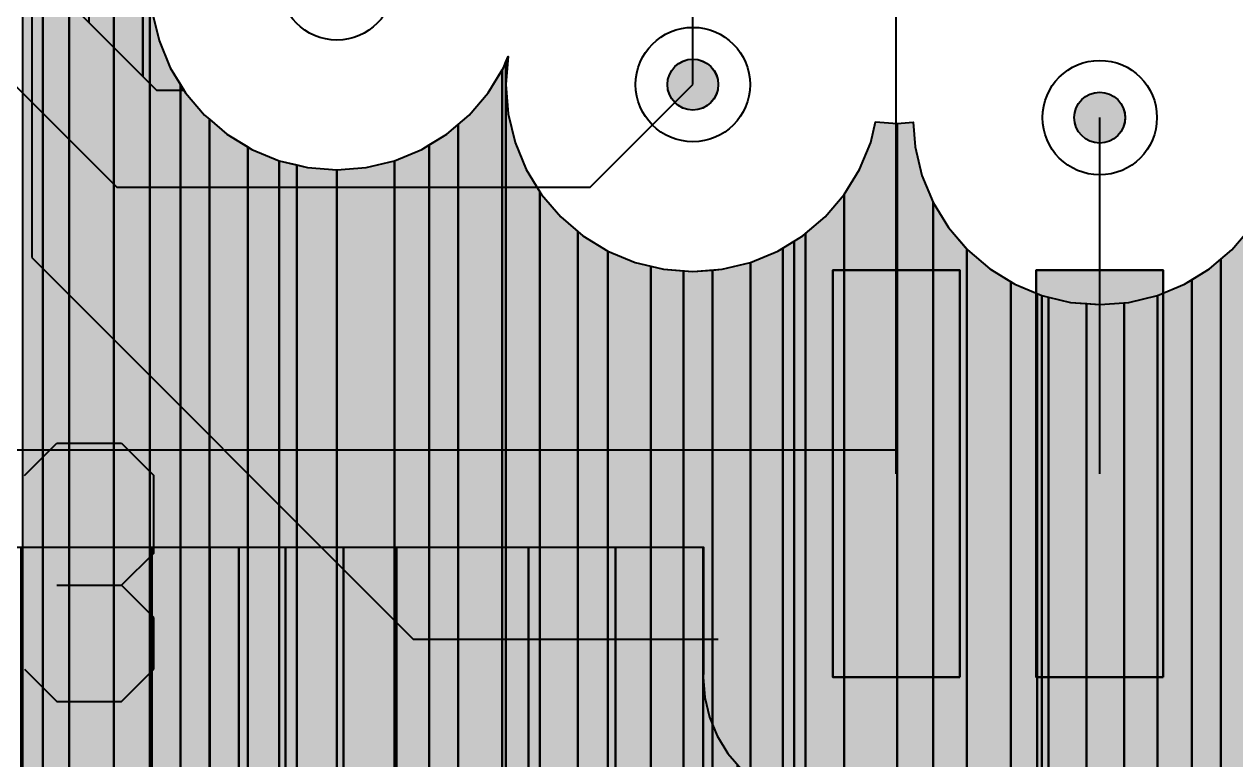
# Model space of a CAD drawing. Header units: millimetres. Extents: x 3.8 to 71.6, y 3.7 to 38.5.
# Drawn here: x 28.671 to 33.435, y 26.345 to 29.237 of the extents above; entities that cross this region are included whole.
import ezdxf

# ---------------------------------------------------------------- set-up
doc = ezdxf.new("R2010")
doc.units = ezdxf.units.MM
for name, color, linetype in [('bottom_copper', 7, 'Continuous'), ('bottom_silk', 7, 'Continuous'), ('drill_plated', 7, 'Continuous'), ('top_copper', 7, 'Continuous')]:
    doc.layers.add(name, color=color, linetype=linetype)

# ---------------------------------------------------------------- blocks, each defined once
blk = doc.blocks.new('Block12002')
at = {"layer": 'bottom_copper', "lineweight": 40}
for points in [[(0.1043, 17.7991), (-0.0431, 17.8106), (-0.0446, 17.8105), (-0.0446, 23.0552), (0.1043, 23.0552), (0.1043, 17.7991)], [(0.2526, 17.7638), (0.1066, 17.7989), (0.1043, 17.7991), (0.1043, 23.0552), (0.2526, 23.0552), (0.2526, 17.7638)], [(0.3913, 17.7063), (0.2526, 17.7638), (0.2526, 23.0552), (0.3913, 23.0552), (0.3913, 17.7063)], [(0.5194, 17.6279), (0.3913, 17.7063), (0.3913, 23.0552), (0.5194, 23.0552), (0.5194, 17.6279)], [(0.5973, 17.5614), (0.5194, 17.6279), (0.5194, 23.0552), (0.5973, 23.0552), (0.5973, 17.5614)], [(0.5989, 22.5636), (0.5973, 22.5437), (0.5973, 23.0552), (0.5989, 23.0552), (0.5989, 22.5636)], [(0.7311, 17.4162), (0.6336, 17.5304), (0.5973, 17.5614), (0.5973, 22.5437), (0.6036, 22.464), (0.6223, 22.3862), (0.6529, 22.3124), (0.6947, 22.2442), (0.7311, 22.2016), (0.7311, 17.4162)]]:
    blk.add_hatch(color=7, dxfattribs=at).paths.add_polyline_path(points, flags=0)
at = {"layer": 'bottom_copper', "color": 7, "lineweight": 40}
for points in [[(0.1043, 17.7991), (-0.0431, 17.8106), (-0.0446, 17.8105), (-0.0446, 23.0552), (0.1043, 23.0552), (0.1043, 17.7991)], [(0.2526, 17.7638), (0.1066, 17.7989), (0.1043, 17.7991), (0.1043, 23.0552), (0.2526, 23.0552), (0.2526, 17.7638)], [(0.3913, 17.7063), (0.2526, 17.7638), (0.2526, 23.0552), (0.3913, 23.0552), (0.3913, 17.7063)], [(0.5194, 17.6279), (0.3913, 17.7063), (0.3913, 23.0552), (0.5194, 23.0552), (0.5194, 17.6279)], [(0.5973, 17.5614), (0.5194, 17.6279), (0.5194, 23.0552), (0.5973, 23.0552), (0.5973, 17.5614)], [(0.5989, 22.5636), (0.5973, 22.5437), (0.5973, 23.0552), (0.5989, 23.0552), (0.5989, 22.5636)], [(0.7311, 17.4162), (0.6336, 17.5304), (0.5973, 17.5614), (0.5973, 22.5437), (0.6036, 22.464), (0.6223, 22.3862), (0.6529, 22.3124), (0.6947, 22.2442), (0.7311, 22.2016), (0.7311, 17.4162)]]:
    blk.add_lwpolyline(points, close=True, dxfattribs=at)
blk = doc.blocks.new('Block12874')
at = {"layer": 'bottom_copper', "lineweight": 40}
for points in [[(-0.1043, 15.8072), (-0.1474, 15.8106), (-0.1489, 15.8105), (-0.1489, 23.0552), (-0.1043, 23.0552), (-0.1043, 15.8072)], [(0.0784, 17.4162), (0, 17.2881), (-0.0575, 17.1494), (-0.0926, 17.0034), (-0.1043, 16.8537), (-0.1043, 23.0552), (0.0784, 23.0552), (0.0784, 17.4162)], [(0.287, 17.6253), (0.1759, 17.5304), (0.0784, 17.4162), (0.0784, 23.0552), (0.287, 23.0552), (0.287, 17.6253)], [(0.4151, 17.7044), (0.2901, 17.6279), (0.287, 17.6253), (0.287, 23.0552), (0.4151, 23.0552), (0.4151, 17.7044)], [(0.5293, 17.7524), (0.4182, 17.7063), (0.4151, 17.7044), (0.4151, 23.0552), (0.5293, 23.0552), (0.5293, 17.7524)], [(0.7029, 17.7989), (0.5569, 17.7638), (0.5293, 17.7524), (0.5293, 23.0552), (0.7029, 23.0552), (0.7029, 17.7989)], [(0.8066, 17.807), (0.7029, 17.7989), (0.7029, 23.0552), (0.8066, 23.0552), (0.8066, 17.807)], [(0.8511, 17.8105), (0.8066, 17.807), (0.8066, 23.0552), (0.8511, 23.0552), (0.8511, 17.8105)]]:
    blk.add_hatch(color=7, dxfattribs=at).paths.add_polyline_path(points, flags=0)
at = {"layer": 'bottom_copper', "color": 7, "lineweight": 40}
for points in [[(-0.1043, 15.8072), (-0.1474, 15.8106), (-0.1489, 15.8105), (-0.1489, 23.0552), (-0.1043, 23.0552), (-0.1043, 15.8072)], [(0.0784, 17.4162), (0, 17.2881), (-0.0575, 17.1494), (-0.0926, 17.0034), (-0.1043, 16.8537), (-0.1043, 23.0552), (0.0784, 23.0552), (0.0784, 17.4162)], [(0.287, 17.6253), (0.1759, 17.5304), (0.0784, 17.4162), (0.0784, 23.0552), (0.287, 23.0552), (0.287, 17.6253)], [(0.4151, 17.7044), (0.2901, 17.6279), (0.287, 17.6253), (0.287, 23.0552), (0.4151, 23.0552), (0.4151, 17.7044)], [(0.5293, 17.7524), (0.4182, 17.7063), (0.4151, 17.7044), (0.4151, 23.0552), (0.5293, 23.0552), (0.5293, 17.7524)], [(0.7029, 17.7989), (0.5569, 17.7638), (0.5293, 17.7524), (0.5293, 23.0552), (0.7029, 23.0552), (0.7029, 17.7989)], [(0.8066, 17.807), (0.7029, 17.7989), (0.7029, 23.0552), (0.8066, 23.0552), (0.8066, 17.807)], [(0.8511, 17.8105), (0.8066, 17.807), (0.8066, 23.0552), (0.8511, 23.0552), (0.8511, 17.8105)]]:
    blk.add_lwpolyline(points, close=True, dxfattribs=at)
blk = doc.blocks.new('Block14546')
at = {"layer": 'bottom_copper', "lineweight": 40}
for points in [[(6.3122, 24.9054), (6.1005, 25.1171), (6.1005, 28.9148), (6.1425, 28.8789), (6.2409, 28.8186), (6.3122, 28.789), (6.3122, 24.9054)], [(6.3394, 24.8782), (6.3122, 24.9054), (6.3122, 28.789), (6.3394, 28.7778), (6.3394, 24.8782)], [(6.4597, 24.8508), (6.3668, 24.8508), (6.3394, 24.8782), (6.3394, 25.2737), (6.3485, 25.1587), (6.3754, 25.0465), (6.4196, 24.9399), (6.4597, 24.8745), (6.4597, 24.8508)], [(6.4597, 24.8508), (6.4597, 24.8745), (6.4742, 24.8508), (6.4597, 24.8508)], [(5.9178, 0), (5.8328, 0), (5.8328, 23.0552), (5.9178, 23.0552), (5.9178, 0)], [(6.0221, 15.2881), (5.9646, 15.1494), (5.9295, 15.0034), (5.9178, 14.8537), (5.9178, 23.0552), (6.0221, 23.0552), (6.0221, 15.2881)], [(6.198, 15.5304), (6.1005, 15.4162), (6.0221, 15.2881), (6.0221, 23.0552), (6.198, 23.0552), (6.198, 15.5304)], [(6.3475, 15.6495), (6.3122, 15.6279), (6.198, 15.5304), (6.198, 23.0552), (6.3475, 23.0552), (6.3475, 15.6495)], [(6.4597, 15.7143), (6.4403, 15.7063), (6.3475, 15.6495), (6.3475, 23.0552), (6.4597, 23.0552), (6.4597, 15.7143)], [(6.5747, 15.762), (6.4597, 15.7143), (6.4597, 23.0552), (6.5747, 23.0552), (6.5747, 15.762)], [(6.6897, 15.7904), (6.579, 15.7638), (6.5747, 15.762), (6.5747, 23.0552), (6.6897, 23.0552), (6.6897, 15.7904)], [(6.8475, 15.8085), (6.725, 15.7989), (6.6897, 15.7904), (6.6897, 23.0552), (6.8475, 23.0552), (6.8475, 15.8085)], [(6.8732, 15.8105), (6.8475, 15.8085), (6.8475, 23.0552), (6.8732, 23.0552), (6.8732, 15.8105)]]:
    blk.add_hatch(color=7, dxfattribs=at).paths.add_polyline_path(points, flags=0)
at = {"layer": 'bottom_copper', "color": 7, "lineweight": 40}
for points in [[(6.3122, 24.9054), (6.1005, 25.1171), (6.1005, 28.9148), (6.1425, 28.8789), (6.2409, 28.8186), (6.3122, 28.789), (6.3122, 24.9054)], [(6.3394, 24.8782), (6.3122, 24.9054), (6.3122, 28.789), (6.3394, 28.7778), (6.3394, 24.8782)], [(6.4597, 24.8508), (6.3668, 24.8508), (6.3394, 24.8782), (6.3394, 25.2737), (6.3485, 25.1587), (6.3754, 25.0465), (6.4196, 24.9399), (6.4597, 24.8745), (6.4597, 24.8508)], [(6.4597, 24.8508), (6.4597, 24.8745), (6.4742, 24.8508), (6.4597, 24.8508)], [(5.9178, 0), (5.8328, 0), (5.8328, 23.0552), (5.9178, 23.0552), (5.9178, 0)], [(6.0221, 15.2881), (5.9646, 15.1494), (5.9295, 15.0034), (5.9178, 14.8537), (5.9178, 23.0552), (6.0221, 23.0552), (6.0221, 15.2881)], [(6.198, 15.5304), (6.1005, 15.4162), (6.0221, 15.2881), (6.0221, 23.0552), (6.198, 23.0552), (6.198, 15.5304)], [(6.3475, 15.6495), (6.3122, 15.6279), (6.198, 15.5304), (6.198, 23.0552), (6.3475, 23.0552), (6.3475, 15.6495)], [(6.4597, 15.7143), (6.4403, 15.7063), (6.3475, 15.6495), (6.3475, 23.0552), (6.4597, 23.0552), (6.4597, 15.7143)], [(6.5747, 15.762), (6.4597, 15.7143), (6.4597, 23.0552), (6.5747, 23.0552), (6.5747, 15.762)], [(6.6897, 15.7904), (6.579, 15.7638), (6.5747, 15.762), (6.5747, 23.0552), (6.6897, 23.0552), (6.6897, 15.7904)], [(6.8475, 15.8085), (6.725, 15.7989), (6.6897, 15.7904), (6.6897, 23.0552), (6.8475, 23.0552), (6.8475, 15.8085)], [(6.8732, 15.8105), (6.8475, 15.8085), (6.8475, 23.0552), (6.8732, 23.0552), (6.8732, 15.8105)]]:
    blk.add_lwpolyline(points, close=True, dxfattribs=at)
blk = doc.blocks.new('Block38481')
at = {"layer": 'top_copper', "lineweight": 40}
for points in [[(0.8072, 17.2919), (0.7311, 17.4162), (0.6336, 17.5304), (0.6336, 24.1869), (0.6768, 24.2238), (0.7517, 24.3115), (0.8072, 24.4021), (0.8072, 17.2919)], [(0.6336, 17.5304), (0.5194, 17.6279), (0.5194, 24.1062), (0.5891, 24.1489), (0.6336, 24.1869), (0.6336, 17.5304)], [(0.5194, 17.6279), (0.3913, 17.7063), (0.3841, 17.7093), (0.3841, 24.0444), (0.4907, 24.0886), (0.5194, 24.1062), (0.5194, 17.6279)], [(0.1043, 17.7991), (-0.0431, 17.8106), (-0.0446, 17.8105), (-0.0446, 24.0382), (0.0419, 24.0175), (0.1043, 24.0126), (0.1043, 17.7991)], [(0.2526, 17.7638), (0.1066, 17.7989), (0.1043, 17.7991), (0.1043, 24.0126), (0.1569, 24.0084), (0.2526, 24.016), (0.2526, 17.7638)], [(0.3841, 17.7093), (0.2526, 17.7638), (0.2526, 24.016), (0.2719, 24.0175), (0.3841, 24.0444), (0.3841, 17.7093)]]:
    blk.add_hatch(color=7, dxfattribs=at).paths.add_polyline_path(points, flags=0)
at = {"layer": 'top_copper', "color": 7, "lineweight": 40}
for points in [[(0.8072, 17.2919), (0.7311, 17.4162), (0.6336, 17.5304), (0.6336, 24.1869), (0.6768, 24.2238), (0.7517, 24.3115), (0.8072, 24.4021), (0.8072, 17.2919)], [(0.6336, 17.5304), (0.5194, 17.6279), (0.5194, 24.1062), (0.5891, 24.1489), (0.6336, 24.1869), (0.6336, 17.5304)], [(0.5194, 17.6279), (0.3913, 17.7063), (0.3841, 17.7093), (0.3841, 24.0444), (0.4907, 24.0886), (0.5194, 24.1062), (0.5194, 17.6279)], [(0.1043, 17.7991), (-0.0431, 17.8106), (-0.0446, 17.8105), (-0.0446, 24.0382), (0.0419, 24.0175), (0.1043, 24.0126), (0.1043, 17.7991)], [(0.2526, 17.7638), (0.1066, 17.7989), (0.1043, 17.7991), (0.1043, 24.0126), (0.1569, 24.0084), (0.2526, 24.016), (0.2526, 17.7638)], [(0.3841, 17.7093), (0.2526, 17.7638), (0.2526, 24.016), (0.2719, 24.0175), (0.3841, 24.0444), (0.3841, 17.7093)]]:
    blk.add_lwpolyline(points, close=True, dxfattribs=at)
blk = doc.blocks.new('Block39306')
at = {"layer": 'top_copper', "lineweight": 40}
for points in [[(0.2841, 17.5993), (0.2034, 17.5304), (0.1059, 17.4162), (0.0749, 17.3655), (0.0749, 24.4415), (0.1352, 24.5399), (0.1794, 24.6465), (0.1987, 24.7272), (0.2841, 24.7204), (0.2841, 17.5993)], [(0.425, 17.6936), (0.3176, 17.6279), (0.2841, 17.5993), (0.2841, 24.7204), (0.3463, 24.7253), (0.3539, 24.6287), (0.3808, 24.5165), (0.425, 24.4099), (0.425, 17.6936)], [(0.0749, 17.3655), (0.0275, 17.2881), (-0.03, 17.1494), (-0.0651, 17.0034), (-0.0768, 16.8537), (-0.0768, 24.2882), (0, 24.3538), (0.0749, 24.4415), (0.0749, 17.3655)], [(0.5568, 17.7524), (0.4457, 17.7063), (0.425, 17.6936), (0.425, 24.4099), (0.4853, 24.3115), (0.5568, 24.2278), (0.5568, 17.7524)], [(-0.0768, 15.8072), (-0.1199, 15.8106), (-0.1214, 15.8105), (-0.1214, 24.2582), (-0.0877, 24.2789), (-0.0768, 24.2882), (-0.0768, 15.8072)], [(0.7304, 17.7989), (0.5844, 17.7638), (0.5568, 17.7524), (0.5568, 24.2278), (0.5602, 24.2238), (0.6479, 24.1489), (0.7304, 24.0983), (0.7304, 17.7989)], [(0.8341, 17.807), (0.7304, 17.7989), (0.7304, 24.0983), (0.7463, 24.0886), (0.8341, 24.0522), (0.8341, 17.807)], [(0.8529, 17.8085), (0.8341, 17.807), (0.8341, 24.0522), (0.8529, 24.0444), (0.8529, 17.8085)], [(0.8786, 17.8105), (0.8529, 17.8085), (0.8529, 24.0444), (0.8786, 24.0382), (0.8786, 17.8105)]]:
    blk.add_hatch(color=7, dxfattribs=at).paths.add_polyline_path(points, flags=0)
at = {"layer": 'top_copper', "color": 7, "lineweight": 40}
for points in [[(0.2841, 17.5993), (0.2034, 17.5304), (0.1059, 17.4162), (0.0749, 17.3655), (0.0749, 24.4415), (0.1352, 24.5399), (0.1794, 24.6465), (0.1987, 24.7272), (0.2841, 24.7204), (0.2841, 17.5993)], [(0.425, 17.6936), (0.3176, 17.6279), (0.2841, 17.5993), (0.2841, 24.7204), (0.3463, 24.7253), (0.3539, 24.6287), (0.3808, 24.5165), (0.425, 24.4099), (0.425, 17.6936)], [(0.0749, 17.3655), (0.0275, 17.2881), (-0.03, 17.1494), (-0.0651, 17.0034), (-0.0768, 16.8537), (-0.0768, 24.2882), (0, 24.3538), (0.0749, 24.4415), (0.0749, 17.3655)], [(0.5568, 17.7524), (0.4457, 17.7063), (0.425, 17.6936), (0.425, 24.4099), (0.4853, 24.3115), (0.5568, 24.2278), (0.5568, 17.7524)], [(-0.0768, 15.8072), (-0.1199, 15.8106), (-0.1214, 15.8105), (-0.1214, 24.2582), (-0.0877, 24.2789), (-0.0768, 24.2882), (-0.0768, 15.8072)], [(0.7304, 17.7989), (0.5844, 17.7638), (0.5568, 17.7524), (0.5568, 24.2278), (0.5602, 24.2238), (0.6479, 24.1489), (0.7304, 24.0983), (0.7304, 17.7989)], [(0.8341, 17.807), (0.7304, 17.7989), (0.7304, 24.0983), (0.7463, 24.0886), (0.8341, 24.0522), (0.8341, 17.807)], [(0.8529, 17.8085), (0.8341, 17.807), (0.8341, 24.0522), (0.8529, 24.0444), (0.8529, 17.8085)], [(0.8786, 17.8105), (0.8529, 17.8085), (0.8529, 24.0444), (0.8786, 24.0382), (0.8786, 17.8105)]]:
    blk.add_lwpolyline(points, close=True, dxfattribs=at)
blk = doc.blocks.new('Block40023')
at = {"layer": 'top_copper', "lineweight": 40}
for points in [[(0.1043, 17.7991), (-0.0431, 17.8106), (-0.0446, 17.8105), (-0.0446, 24.4523), (-0.0379, 24.4415), (0.037, 24.3538), (0.1043, 24.2963), (0.1043, 17.7991)], [(0.2231, 17.7709), (0.1066, 17.7989), (0.1043, 17.7991), (0.1043, 24.2963), (0.1247, 24.2789), (0.2231, 24.2186), (0.2231, 17.7709)], [(0.9554, 15.8105), (0.9109, 15.807), (0.9109, 24.231), (0.9554, 24.2582), (0.9554, 15.8105)], [(0.3913, 17.7063), (0.2526, 17.7638), (0.2231, 17.7709), (0.2231, 24.2186), (0.3297, 24.1744), (0.3913, 24.1596), (0.3913, 17.7063)], [(0.9109, 16.8537), (0.9021, 17.0034), (0.867, 17.1494), (0.8095, 17.2881), (0.7841, 17.3296), (0.7841, 24.1744), (0.8907, 24.2186), (0.9109, 24.231), (0.9109, 16.8537)], [(0.5194, 17.6279), (0.3913, 17.7063), (0.3913, 24.1596), (0.4419, 24.1475), (0.5194, 24.1414), (0.5194, 17.6279)], [(0.7841, 17.3296), (0.7311, 17.4162), (0.6336, 17.5304), (0.6336, 24.1445), (0.6719, 24.1475), (0.7841, 24.1744), (0.7841, 17.3296)], [(0.6336, 17.5304), (0.5194, 17.6279), (0.5194, 24.1414), (0.5569, 24.1384), (0.6336, 24.1445), (0.6336, 17.5304)]]:
    blk.add_hatch(color=7, dxfattribs=at).paths.add_polyline_path(points, flags=0)
at = {"layer": 'top_copper', "color": 7, "lineweight": 40}
for points in [[(0.1043, 17.7991), (-0.0431, 17.8106), (-0.0446, 17.8105), (-0.0446, 24.4523), (-0.0379, 24.4415), (0.037, 24.3538), (0.1043, 24.2963), (0.1043, 17.7991)], [(0.2231, 17.7709), (0.1066, 17.7989), (0.1043, 17.7991), (0.1043, 24.2963), (0.1247, 24.2789), (0.2231, 24.2186), (0.2231, 17.7709)], [(0.9554, 15.8105), (0.9109, 15.807), (0.9109, 24.231), (0.9554, 24.2582), (0.9554, 15.8105)], [(0.3913, 17.7063), (0.2526, 17.7638), (0.2231, 17.7709), (0.2231, 24.2186), (0.3297, 24.1744), (0.3913, 24.1596), (0.3913, 17.7063)], [(0.9109, 16.8537), (0.9021, 17.0034), (0.867, 17.1494), (0.8095, 17.2881), (0.7841, 17.3296), (0.7841, 24.1744), (0.8907, 24.2186), (0.9109, 24.231), (0.9109, 16.8537)], [(0.5194, 17.6279), (0.3913, 17.7063), (0.3913, 24.1596), (0.4419, 24.1475), (0.5194, 24.1414), (0.5194, 17.6279)], [(0.7841, 17.3296), (0.7311, 17.4162), (0.6336, 17.5304), (0.6336, 24.1445), (0.6719, 24.1475), (0.7841, 24.1744), (0.7841, 17.3296)], [(0.6336, 17.5304), (0.5194, 17.6279), (0.5194, 24.1414), (0.5569, 24.1384), (0.6336, 24.1445), (0.6336, 17.5304)]]:
    blk.add_lwpolyline(points, close=True, dxfattribs=at)
blk = doc.blocks.new('Block40884')
at = {"layer": 'top_copper', "lineweight": 40}
for points in [[(1.0144, 24.8737), (1.0144, 24.9631), (1.0231, 24.9841), (1.0144, 24.8737)], [(1, 17.7989), (0.854, 17.7638), (0.8264, 17.7524), (0.8264, 24.7169), (0.8696, 24.7538), (0.9445, 24.8415), (1, 24.9321), (1, 17.7989)], [(1.0144, 17.8), (1, 17.7989), (1, 24.9321), (1.0048, 24.9399), (1.0144, 24.9631), (1.0144, 17.8)], [(1.1482, 17.8105), (1.0144, 17.8), (1.0144, 24.8737), (1.0235, 24.7587), (1.0504, 24.6465), (1.0946, 24.5399), (1.1482, 24.4523), (1.1482, 17.8105)], [(0, 15.7989), (-0.146, 15.7638), (-0.1514, 15.7616), (-0.1514, 24.7378), (-0.0825, 24.6789), (0, 24.6283), (0, 15.7989)], [(0.8264, 17.7524), (0.7153, 17.7063), (0.7122, 17.7044), (0.7122, 24.6362), (0.7819, 24.6789), (0.8264, 24.7169), (0.8264, 17.7524)], [(0.7122, 17.7044), (0.5872, 17.6279), (0.5769, 17.6191), (0.5769, 24.5744), (0.6835, 24.6186), (0.7122, 24.6362), (0.7122, 17.7044)], [(0.1225, 15.8085), (0, 15.7989), (0, 24.6283), (0.0159, 24.6186), (0.1225, 24.5744), (0.1225, 15.8085)], [(0.1928, 15.8072), (0.1497, 15.8106), (0.1225, 15.8085), (0.1225, 24.5744), (0.1928, 24.5575), (0.1928, 15.8072)], [(0.3497, 17.374), (0.2971, 17.2881), (0.2396, 17.1494), (0.2045, 17.0034), (0.1928, 16.8537), (0.1928, 24.5575), (0.2347, 24.5475), (0.3497, 24.5384), (0.3497, 17.374)], [(0.5769, 17.6191), (0.473, 17.5304), (0.3755, 17.4162), (0.3497, 17.374), (0.3497, 24.5384), (0.4647, 24.5475), (0.5769, 24.5744), (0.5769, 17.6191)]]:
    blk.add_hatch(color=7, dxfattribs=at).paths.add_polyline_path(points, flags=0)
at = {"layer": 'top_copper', "color": 7, "lineweight": 40}
for points in [[(1.0144, 24.8737), (1.0144, 24.9631), (1.0231, 24.9841), (1.0144, 24.8737)], [(1, 17.7989), (0.854, 17.7638), (0.8264, 17.7524), (0.8264, 24.7169), (0.8696, 24.7538), (0.9445, 24.8415), (1, 24.9321), (1, 17.7989)], [(1.0144, 17.8), (1, 17.7989), (1, 24.9321), (1.0048, 24.9399), (1.0144, 24.9631), (1.0144, 17.8)], [(1.1482, 17.8105), (1.0144, 17.8), (1.0144, 24.8737), (1.0235, 24.7587), (1.0504, 24.6465), (1.0946, 24.5399), (1.1482, 24.4523), (1.1482, 17.8105)], [(0, 15.7989), (-0.146, 15.7638), (-0.1514, 15.7616), (-0.1514, 24.7378), (-0.0825, 24.6789), (0, 24.6283), (0, 15.7989)], [(0.8264, 17.7524), (0.7153, 17.7063), (0.7122, 17.7044), (0.7122, 24.6362), (0.7819, 24.6789), (0.8264, 24.7169), (0.8264, 17.7524)], [(0.7122, 17.7044), (0.5872, 17.6279), (0.5769, 17.6191), (0.5769, 24.5744), (0.6835, 24.6186), (0.7122, 24.6362), (0.7122, 17.7044)], [(0.1225, 15.8085), (0, 15.7989), (0, 24.6283), (0.0159, 24.6186), (0.1225, 24.5744), (0.1225, 15.8085)], [(0.1928, 15.8072), (0.1497, 15.8106), (0.1225, 15.8085), (0.1225, 24.5744), (0.1928, 24.5575), (0.1928, 15.8072)], [(0.3497, 17.374), (0.2971, 17.2881), (0.2396, 17.1494), (0.2045, 17.0034), (0.1928, 16.8537), (0.1928, 24.5575), (0.2347, 24.5475), (0.3497, 24.5384), (0.3497, 17.374)], [(0.5769, 17.6191), (0.473, 17.5304), (0.3755, 17.4162), (0.3497, 17.374), (0.3497, 24.5384), (0.4647, 24.5475), (0.5769, 24.5744), (0.5769, 17.6191)]]:
    blk.add_lwpolyline(points, close=True, dxfattribs=at)
blk = doc.blocks.new('Block43990')
at = {"layer": 'top_copper', "lineweight": 40}
for points in [[(22.4797, 0), (22.4013, 0), (22.4013, 29.4737), (22.4104, 29.3587), (22.4373, 29.2465), (22.4797, 29.1442), (22.4797, 0)], [(22.584, 15.2881), (22.5265, 15.1494), (22.4914, 15.0034), (22.4797, 14.8537), (22.4797, 29.1442), (22.4815, 29.1399), (22.5418, 29.0415), (22.584, 28.9921), (22.584, 15.2881)], [(22.7599, 15.5304), (22.6624, 15.4162), (22.584, 15.2881), (22.584, 28.9921), (22.6167, 28.9538), (22.7044, 28.8789), (22.7599, 28.8449), (22.7599, 15.5304)], [(22.9013, 15.6445), (22.8741, 15.6279), (22.7599, 15.5304), (22.7599, 28.8449), (22.8028, 28.8186), (22.9013, 28.7778), (22.9013, 15.6445)], [(23.0216, 15.7143), (23.0022, 15.7063), (22.9013, 15.6445), (22.9013, 25.2737), (22.9104, 25.1587), (22.9373, 25.0465), (22.9815, 24.9399), (23.0216, 24.8745), (23.0216, 15.7143)], [(23.1355, 15.7616), (23.0216, 15.7143), (23.0216, 24.8745), (23.0418, 24.8415), (23.1167, 24.7538), (23.1355, 24.7378), (23.1355, 15.7616)]]:
    blk.add_hatch(color=7, dxfattribs=at).paths.add_polyline_path(points, flags=0)
at = {"layer": 'top_copper', "color": 7, "lineweight": 40}
for points in [[(22.4797, 0), (22.4013, 0), (22.4013, 29.4737), (22.4104, 29.3587), (22.4373, 29.2465), (22.4797, 29.1442), (22.4797, 0)], [(22.584, 15.2881), (22.5265, 15.1494), (22.4914, 15.0034), (22.4797, 14.8537), (22.4797, 29.1442), (22.4815, 29.1399), (22.5418, 29.0415), (22.584, 28.9921), (22.584, 15.2881)], [(22.7599, 15.5304), (22.6624, 15.4162), (22.584, 15.2881), (22.584, 28.9921), (22.6167, 28.9538), (22.7044, 28.8789), (22.7599, 28.8449), (22.7599, 15.5304)], [(22.9013, 15.6445), (22.8741, 15.6279), (22.7599, 15.5304), (22.7599, 28.8449), (22.8028, 28.8186), (22.9013, 28.7778), (22.9013, 15.6445)], [(23.0216, 15.7143), (23.0022, 15.7063), (22.9013, 15.6445), (22.9013, 25.2737), (22.9104, 25.1587), (22.9373, 25.0465), (22.9815, 24.9399), (23.0216, 24.8745), (23.0216, 15.7143)], [(23.1355, 15.7616), (23.0216, 15.7143), (23.0216, 24.8745), (23.0418, 24.8415), (23.1167, 24.7538), (23.1355, 24.7378), (23.1355, 15.7616)]]:
    blk.add_lwpolyline(points, close=True, dxfattribs=at)

msp = doc.modelspace()

# ---------------------------------------------------------------- hatches: boundary and pattern name
at = {"layer": 'bottom_copper', "lineweight": 40}
for points in [[(31.3981, 28.9805), (31.3924, 28.9617), (31.3831, 28.9444), (31.3707, 28.9293), (31.3556, 28.9169), (31.3383, 28.9076), (31.3195, 28.9019), (31.3, 28.9), (31.2805, 28.9019), (31.2617, 28.9076), (31.2444, 28.9169), (31.2293, 28.9293), (31.2169, 28.9444), (31.2076, 28.9617), (31.2019, 28.9805), (31.2, 29), (31.2019, 29.0195), (31.2076, 29.0383), (31.2169, 29.0556), (31.2293, 29.0707), (31.2444, 29.0831), (31.2617, 29.0924), (31.2805, 29.0981), (31.3, 29.1), (31.3195, 29.0981), (31.3383, 29.0924), (31.3556, 29.0831), (31.3707, 29.0707), (31.3831, 29.0556), (31.3924, 29.0383), (31.3981, 29.0195), (31.4, 29), (31.3981, 28.9805)], [(32.9981, 28.8505), (32.9924, 28.8317), (32.9831, 28.8144), (32.9707, 28.7993), (32.9556, 28.7869), (32.9383, 28.7776), (32.9195, 28.7719), (32.9, 28.77), (32.8805, 28.7719), (32.8617, 28.7776), (32.8444, 28.7869), (32.8293, 28.7993), (32.8169, 28.8144), (32.8076, 28.8317), (32.8019, 28.8505), (32.8, 28.87), (32.8019, 28.8895), (32.8076, 28.9083), (32.8169, 28.9256), (32.8293, 28.9407), (32.8444, 28.9531), (32.8617, 28.9624), (32.8805, 28.9681), (32.9, 28.97), (32.9195, 28.9681), (32.9383, 28.9624), (32.9556, 28.9531), (32.9707, 28.9407), (32.9831, 28.9256), (32.9924, 28.9083), (32.9981, 28.8895), (33, 28.87), (32.9981, 28.8505)], [(32.35, 26.67), (31.85, 26.67), (31.85, 28.27), (32.35, 28.27), (32.35, 26.67)], [(33.15, 26.67), (32.65, 26.67), (32.65, 28.27), (33.15, 28.27), (33.15, 26.67)]]:
    msp.add_hatch(color=7, dxfattribs=at).paths.add_polyline_path(points, flags=0)
at = {"layer": 'drill_plated', "lineweight": 40}
for points in [[(31.3981, 28.9805), (31.3924, 28.9617), (31.3831, 28.9444), (31.3707, 28.9293), (31.3556, 28.9169), (31.3383, 28.9076), (31.3195, 28.9019), (31.3, 28.9), (31.2805, 28.9019), (31.2617, 28.9076), (31.2444, 28.9169), (31.2293, 28.9293), (31.2169, 28.9444), (31.2076, 28.9617), (31.2019, 28.9805), (31.2, 29), (31.2019, 29.0195), (31.2076, 29.0383), (31.2169, 29.0556), (31.2293, 29.0707), (31.2444, 29.0831), (31.2617, 29.0924), (31.2805, 29.0981), (31.3, 29.1), (31.3195, 29.0981), (31.3383, 29.0924), (31.3556, 29.0831), (31.3707, 29.0707), (31.3831, 29.0556), (31.3924, 29.0383), (31.3981, 29.0195), (31.4, 29), (31.3981, 28.9805)], [(32.9981, 28.8505), (32.9924, 28.8317), (32.9831, 28.8144), (32.9707, 28.7993), (32.9556, 28.7869), (32.9383, 28.7776), (32.9195, 28.7719), (32.9, 28.77), (32.8805, 28.7719), (32.8617, 28.7776), (32.8444, 28.7869), (32.8293, 28.7993), (32.8169, 28.8144), (32.8076, 28.8317), (32.8019, 28.8505), (32.8, 28.87), (32.8019, 28.8895), (32.8076, 28.9083), (32.8169, 28.9256), (32.8293, 28.9407), (32.8444, 28.9531), (32.8617, 28.9624), (32.8805, 28.9681), (32.9, 28.97), (32.9195, 28.9681), (32.9383, 28.9624), (32.9556, 28.9531), (32.9707, 28.9407), (32.9831, 28.9256), (32.9924, 28.9083), (32.9981, 28.8895), (33, 28.87), (32.9981, 28.8505)]]:
    msp.add_hatch(color=7, dxfattribs=at).paths.add_polyline_path(points, flags=0)
at = {"layer": 'top_copper', "lineweight": 40}
for points in [[(31.3981, 28.9805), (31.3924, 28.9617), (31.3831, 28.9444), (31.3707, 28.9293), (31.3556, 28.9169), (31.3383, 28.9076), (31.3195, 28.9019), (31.3, 28.9), (31.2805, 28.9019), (31.2617, 28.9076), (31.2444, 28.9169), (31.2293, 28.9293), (31.2169, 28.9444), (31.2076, 28.9617), (31.2019, 28.9805), (31.2, 29), (31.2019, 29.0195), (31.2076, 29.0383), (31.2169, 29.0556), (31.2293, 29.0707), (31.2444, 29.0831), (31.2617, 29.0924), (31.2805, 29.0981), (31.3, 29.1), (31.3195, 29.0981), (31.3383, 29.0924), (31.3556, 29.0831), (31.3707, 29.0707), (31.3831, 29.0556), (31.3924, 29.0383), (31.3981, 29.0195), (31.4, 29), (31.3981, 28.9805)], [(32.9981, 28.8505), (32.9924, 28.8317), (32.9831, 28.8144), (32.9707, 28.7993), (32.9556, 28.7869), (32.9383, 28.7776), (32.9195, 28.7719), (32.9, 28.77), (32.8805, 28.7719), (32.8617, 28.7776), (32.8444, 28.7869), (32.8293, 28.7993), (32.8169, 28.8144), (32.8076, 28.8317), (32.8019, 28.8505), (32.8, 28.87), (32.8019, 28.8895), (32.8076, 28.9083), (32.8169, 28.9256), (32.8293, 28.9407), (32.8444, 28.9531), (32.8617, 28.9624), (32.8805, 28.9681), (32.9, 28.97), (32.9195, 28.9681), (32.9383, 28.9624), (32.9556, 28.9531), (32.9707, 28.9407), (32.9831, 28.9256), (32.9924, 28.9083), (32.9981, 28.8895), (33, 28.87), (32.9981, 28.8505)]]:
    msp.add_hatch(color=7, dxfattribs=at).paths.add_polyline_path(points, flags=0)

# ---------------------------------------------------------------- linework, layer by layer
at = {"layer": 'bottom_copper', "color": 7, "lineweight": 40}
for p, q in [((31.3, 29), (31.3, 29.6)), ((32.1, 27.47), (32.1, 29.578)), ((29.1921, 28.9771), (28.7803, 29.3889)), ((29.1738, 29.285), (29.2007, 29.1728)), ((28.3993, 29.2311), (29.0343, 28.5961)), ((29.2007, 29.1728), (29.2449, 29.0662)), ((29.2449, 29.0662), (29.2995, 28.9771)), ((29.2995, 28.9771), (29.1921, 28.9771)), ((30.8961, 28.5961), (31.3, 29)), ((32.9, 27.47), (32.9, 28.87)), ((29.0343, 28.5961), (30.8961, 28.5961)), ((32.35, 28.27), (31.85, 28.27)), ((31.85, 28.27), (31.85, 26.67)), ((32.35, 26.67), (32.35, 28.27)), ((33.15, 28.27), (32.65, 28.27)), ((32.65, 28.27), (32.65, 26.67)), ((33.15, 26.67), (33.15, 28.27)), ((32.1, 27.5625), (28.163, 27.5625)), ((28.1779, 27.1815), (29.6985, 27.1815)), ((29.6985, 19.9368), (29.6985, 27.1815)), ((29.6985, 27.1815), (30.6985, 27.1815)), ((29.6985, 27.1815), (29.6985, 19.9368)), ((30.6985, 21.9368), (30.6985, 27.1815)), ((30.6985, 27.1815), (31.342, 27.1815)), ((30.6985, 27.1815), (30.6985, 21.9368)), ((31.342, 27.1815), (31.342, 26.6899)), ((31.342, 26.6899), (31.3404, 26.67)), ((31.3404, 26.67), (31.3467, 26.5903)), ((31.85, 26.67), (32.35, 26.67)), ((32.65, 26.67), (33.15, 26.67)), ((31.3467, 26.5903), (31.3654, 26.5125)), ((31.3654, 26.5125), (31.396, 26.4387)), ((31.396, 26.4387), (31.4378, 26.3705)), ((31.4378, 26.3705), (31.4897, 26.3097))]:
    msp.add_line(p, q, dxfattribs=at)
for points in [[(31.3981, 28.9805), (31.3924, 28.9617), (31.3831, 28.9444), (31.3707, 28.9293), (31.3556, 28.9169), (31.3383, 28.9076), (31.3195, 28.9019), (31.3, 28.9), (31.2805, 28.9019), (31.2617, 28.9076), (31.2444, 28.9169), (31.2293, 28.9293), (31.2169, 28.9444), (31.2076, 28.9617), (31.2019, 28.9805), (31.2, 29), (31.2019, 29.0195), (31.2076, 29.0383), (31.2169, 29.0556), (31.2293, 29.0707), (31.2444, 29.0831), (31.2617, 29.0924), (31.2805, 29.0981), (31.3, 29.1), (31.3195, 29.0981), (31.3383, 29.0924), (31.3556, 29.0831), (31.3707, 29.0707), (31.3831, 29.0556), (31.3924, 29.0383), (31.3981, 29.0195), (31.4, 29), (31.3981, 28.9805)], [(32.9981, 28.8505), (32.9924, 28.8317), (32.9831, 28.8144), (32.9707, 28.7993), (32.9556, 28.7869), (32.9383, 28.7776), (32.9195, 28.7719), (32.9, 28.77), (32.8805, 28.7719), (32.8617, 28.7776), (32.8444, 28.7869), (32.8293, 28.7993), (32.8169, 28.8144), (32.8076, 28.8317), (32.8019, 28.8505), (32.8, 28.87), (32.8019, 28.8895), (32.8076, 28.9083), (32.8169, 28.9256), (32.8293, 28.9407), (32.8444, 28.9531), (32.8617, 28.9624), (32.8805, 28.9681), (32.9, 28.97), (32.9195, 28.9681), (32.9383, 28.9624), (32.9556, 28.9531), (32.9707, 28.9407), (32.9831, 28.9256), (32.9924, 28.9083), (32.9981, 28.8895), (33, 28.87), (32.9981, 28.8505)], [(32.35, 26.67), (31.85, 26.67), (31.85, 28.27), (32.35, 28.27), (32.35, 26.67)], [(33.15, 26.67), (32.65, 26.67), (32.65, 28.27), (33.15, 28.27), (33.15, 26.67)]]:
    msp.add_lwpolyline(points, close=True, dxfattribs=at)
for centre, major_axis in [((29.9, 29.4), (0.225, 0)), ((31.3, 29), (0.225, 0)), ((31.3, 29), (0.1, 0)), ((32.9, 28.87), (0.225, 0)), ((32.9, 28.87), (0.1, 0))]:
    msp.add_ellipse(centre, major_axis=major_axis, ratio=1, dxfattribs=at)
at = {"layer": 'bottom_silk', "color": 7, "lineweight": 40}
for p, q in [((28.7, 32.42), (28.7, 28.32)), ((28.7, 28.32), (30.2, 26.82)), ((28.6716, 27.463), (28.7986, 27.59)), ((28.7986, 27.59), (29.0526, 27.59)), ((29.0526, 27.59), (29.1796, 27.463)), ((29.1796, 27.1582), (29.1796, 27.463)), ((29.1796, 27.1582), (29.0526, 27.0312)), ((28.7986, 27.0312), (29.0526, 27.0312)), ((29.1796, 26.9042), (29.0526, 27.0312)), ((29.1796, 26.701), (29.1796, 26.9042)), ((30.2, 26.82), (31.4, 26.82)), ((28.6716, 26.701), (28.7986, 26.574)), ((29.0526, 26.574), (29.1796, 26.701)), ((28.7986, 26.574), (29.0526, 26.574))]:
    msp.add_line(p, q, dxfattribs=at)
at = {"layer": 'drill_plated', "color": 7, "lineweight": 40}
for points in [[(31.3981, 28.9805), (31.3924, 28.9617), (31.3831, 28.9444), (31.3707, 28.9293), (31.3556, 28.9169), (31.3383, 28.9076), (31.3195, 28.9019), (31.3, 28.9), (31.2805, 28.9019), (31.2617, 28.9076), (31.2444, 28.9169), (31.2293, 28.9293), (31.2169, 28.9444), (31.2076, 28.9617), (31.2019, 28.9805), (31.2, 29), (31.2019, 29.0195), (31.2076, 29.0383), (31.2169, 29.0556), (31.2293, 29.0707), (31.2444, 29.0831), (31.2617, 29.0924), (31.2805, 29.0981), (31.3, 29.1), (31.3195, 29.0981), (31.3383, 29.0924), (31.3556, 29.0831), (31.3707, 29.0707), (31.3831, 29.0556), (31.3924, 29.0383), (31.3981, 29.0195), (31.4, 29), (31.3981, 28.9805)], [(32.9981, 28.8505), (32.9924, 28.8317), (32.9831, 28.8144), (32.9707, 28.7993), (32.9556, 28.7869), (32.9383, 28.7776), (32.9195, 28.7719), (32.9, 28.77), (32.8805, 28.7719), (32.8617, 28.7776), (32.8444, 28.7869), (32.8293, 28.7993), (32.8169, 28.8144), (32.8076, 28.8317), (32.8019, 28.8505), (32.8, 28.87), (32.8019, 28.8895), (32.8076, 28.9083), (32.8169, 28.9256), (32.8293, 28.9407), (32.8444, 28.9531), (32.8617, 28.9624), (32.8805, 28.9681), (32.9, 28.97), (32.9195, 28.9681), (32.9383, 28.9624), (32.9556, 28.9531), (32.9707, 28.9407), (32.9831, 28.9256), (32.9924, 28.9083), (32.9981, 28.8895), (33, 28.87), (32.9981, 28.8505)]]:
    msp.add_lwpolyline(points, close=True, dxfattribs=at)
for centre in [(31.3, 29), (32.9, 28.87)]:
    msp.add_ellipse(centre, major_axis=(0.1, 0), ratio=1, dxfattribs=at)
at = {"layer": 'top_copper', "color": 7, "lineweight": 40}
for p, q in [((29.1738, 29.285), (29.2007, 29.1728)), ((29.2007, 29.1728), (29.2449, 29.0662)), ((29.2449, 29.0662), (29.3052, 28.9678)), ((30.4948, 28.9678), (30.5551, 29.0662)), ((30.5551, 29.0662), (30.5734, 29.1104)), ((30.5734, 29.1104), (30.5647, 29)), ((29.3052, 28.9678), (29.3801, 28.8801)), ((30.4199, 28.8801), (30.4948, 28.9678)), ((30.5647, 29), (30.5738, 28.885)), ((29.3801, 28.8801), (29.3989, 28.8641)), ((30.3322, 28.8052), (30.4199, 28.8801)), ((30.5738, 28.885), (30.6007, 28.7728)), ((29.3989, 19.8879), (29.3989, 28.8641)), ((29.3989, 28.8641), (29.4678, 28.8052)), ((29.3989, 28.8641), (29.3989, 19.8879)), ((31.9993, 28.7728), (32.0186, 28.8535)), ((32.0186, 28.8535), (32.104, 28.8467)), ((32.104, 28.8467), (32.1662, 28.8516)), ((32.1662, 28.8516), (32.1738, 28.755)), ((29.4678, 28.8052), (29.5662, 28.7449)), ((30.2338, 28.7449), (30.3322, 28.8052)), ((29.5662, 28.7449), (29.6728, 28.7007)), ((30.1272, 28.7007), (30.2338, 28.7449)), ((30.6007, 28.7728), (30.6449, 28.6662)), ((31.9551, 28.6662), (31.9993, 28.7728)), ((32.1738, 28.755), (32.2007, 28.6428)), ((29.6728, 28.7007), (29.785, 28.6738)), ((30.015, 28.6738), (30.1272, 28.7007)), ((29.785, 28.6738), (29.9, 28.6647)), ((29.9, 28.6647), (30.015, 28.6738)), ((30.6449, 28.6662), (30.6985, 28.5786)), ((31.8948, 28.5678), (31.9551, 28.6662)), ((32.2007, 28.6428), (32.2449, 28.5362)), ((30.6985, 21.9368), (30.6985, 28.5786)), ((30.6985, 28.5786), (30.7052, 28.5678)), ((30.6985, 28.5786), (30.6985, 21.9368)), ((30.7052, 28.5678), (30.7801, 28.4801)), ((31.8199, 28.4801), (31.8948, 28.5678)), ((32.2449, 28.5362), (32.3052, 28.4378)), ((30.7801, 28.4801), (30.8678, 28.4052)), ((31.7322, 28.4052), (31.8199, 28.4801)), ((30.8678, 28.4052), (30.9662, 28.3449)), ((31.6985, 28.3845), (31.7322, 28.4052)), ((32.3052, 28.4378), (32.3801, 28.3501)), ((33.4199, 28.3501), (33.4948, 28.4378)), ((31.6338, 28.3449), (31.6985, 28.3845)), ((31.6985, 19.9368), (31.6985, 28.3845)), ((31.6985, 28.3845), (31.6985, 19.9368)), ((32.3801, 28.3501), (32.4678, 28.2752)), ((33.3322, 28.2752), (33.4199, 28.3501)), ((30.9662, 28.3449), (31.0728, 28.3007)), ((31.0728, 28.3007), (31.185, 28.2738)), ((31.415, 28.2738), (31.5272, 28.3007)), ((31.5272, 28.3007), (31.6338, 28.3449)), ((31.185, 28.2738), (31.3, 28.2647)), ((31.3, 28.2647), (31.415, 28.2738)), ((32.4678, 28.2752), (32.5662, 28.2149)), ((33.2338, 28.2149), (33.3322, 28.2752)), ((32.5662, 28.2149), (32.6728, 28.1707)), ((33.1272, 28.1707), (33.2338, 28.2149)), ((32.6728, 28.1707), (32.6985, 28.1645)), ((32.6985, 21.9368), (32.6985, 28.1645)), ((32.6985, 28.1645), (32.785, 28.1438)), ((32.6985, 28.1645), (32.6985, 21.9368)), ((33.015, 28.1438), (33.1272, 28.1707)), ((32.785, 28.1438), (32.9, 28.1347)), ((32.9, 28.1347), (33.015, 28.1438))]:
    msp.add_line(p, q, dxfattribs=at)
for points in [[(31.3981, 28.9805), (31.3924, 28.9617), (31.3831, 28.9444), (31.3707, 28.9293), (31.3556, 28.9169), (31.3383, 28.9076), (31.3195, 28.9019), (31.3, 28.9), (31.2805, 28.9019), (31.2617, 28.9076), (31.2444, 28.9169), (31.2293, 28.9293), (31.2169, 28.9444), (31.2076, 28.9617), (31.2019, 28.9805), (31.2, 29), (31.2019, 29.0195), (31.2076, 29.0383), (31.2169, 29.0556), (31.2293, 29.0707), (31.2444, 29.0831), (31.2617, 29.0924), (31.2805, 29.0981), (31.3, 29.1), (31.3195, 29.0981), (31.3383, 29.0924), (31.3556, 29.0831), (31.3707, 29.0707), (31.3831, 29.0556), (31.3924, 29.0383), (31.3981, 29.0195), (31.4, 29), (31.3981, 28.9805)], [(32.9981, 28.8505), (32.9924, 28.8317), (32.9831, 28.8144), (32.9707, 28.7993), (32.9556, 28.7869), (32.9383, 28.7776), (32.9195, 28.7719), (32.9, 28.77), (32.8805, 28.7719), (32.8617, 28.7776), (32.8444, 28.7869), (32.8293, 28.7993), (32.8169, 28.8144), (32.8076, 28.8317), (32.8019, 28.8505), (32.8, 28.87), (32.8019, 28.8895), (32.8076, 28.9083), (32.8169, 28.9256), (32.8293, 28.9407), (32.8444, 28.9531), (32.8617, 28.9624), (32.8805, 28.9681), (32.9, 28.97), (32.9195, 28.9681), (32.9383, 28.9624), (32.9556, 28.9531), (32.9707, 28.9407), (32.9831, 28.9256), (32.9924, 28.9083), (32.9981, 28.8895), (33, 28.87), (32.9981, 28.8505)]]:
    msp.add_lwpolyline(points, close=True, dxfattribs=at)
for centre, major_axis in [((29.9, 29.4), (0.225, 0)), ((31.3, 29), (0.225, 0)), ((31.3, 29), (0.1, 0)), ((32.9, 28.87), (0.225, 0)), ((32.9, 28.87), (0.1, 0))]:
    msp.add_ellipse(centre, major_axis=major_axis, ratio=1, dxfattribs=at)

# ---------------------------------------------------------------- block references
at = {"layer": 'bottom_copper'}
for name, p in [('Block14546', (22.8253, 4.1263)), ('Block12874', (29.8474, 4.1263)), ('Block12002', (30.7431, 4.1263))]:
    msp.add_blockref(name, p, dxfattribs=at)
at = {"layer": 'top_copper'}
for name, p in [('Block43990', (6.2634, 4.1263)), ('Block40884', (29.5503, 4.1263)), ('Block39306', (31.8199, 4.1263)), ('Block38481', (32.7431, 4.1263)), ('Block40023', (30.7431, 4.1263))]:
    msp.add_blockref(name, p, dxfattribs=at)

doc.saveas('drawing.dxf')
